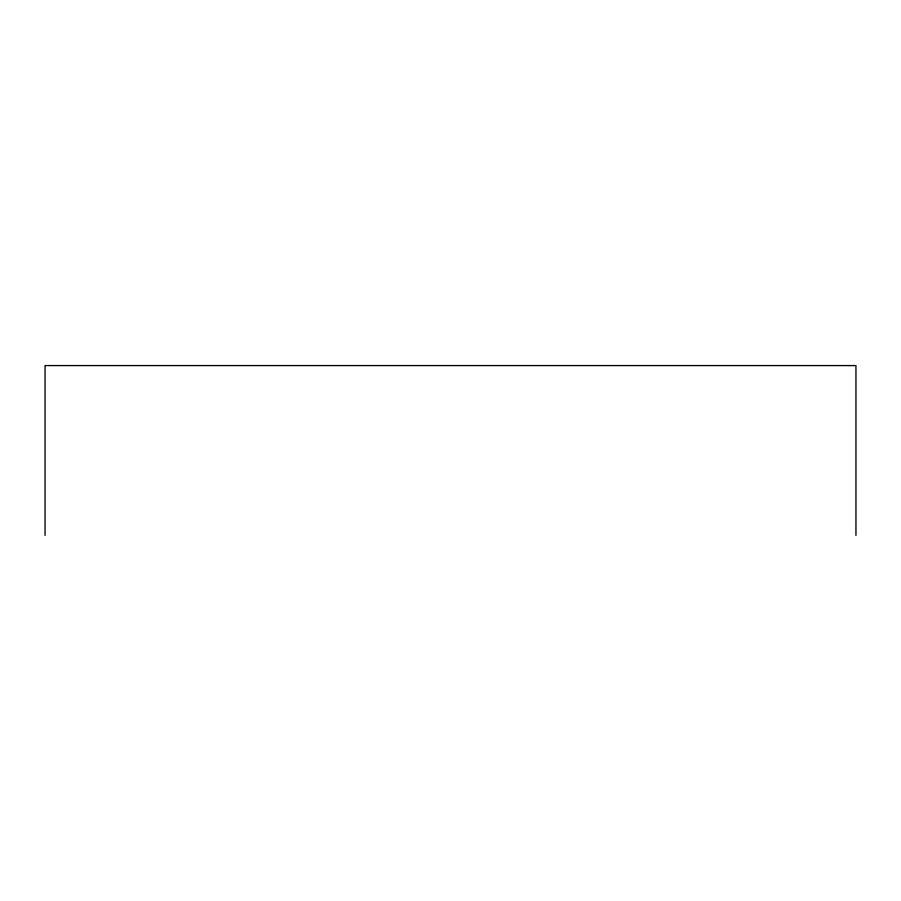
<?xml version="1.0" encoding="UTF-8"?>
<svg xmlns="http://www.w3.org/2000/svg" width="901" height="901" viewBox="0 0 901 901"><rect width="100%" height="100%" fill="white"/><g stroke="black" fill="none" stroke-linecap="round" stroke-linejoin="round"><path stroke-width="1.35" d="M855.95 535.419L855.95 365.581L45.05 365.581L45.05 535.419"/></g></svg>
